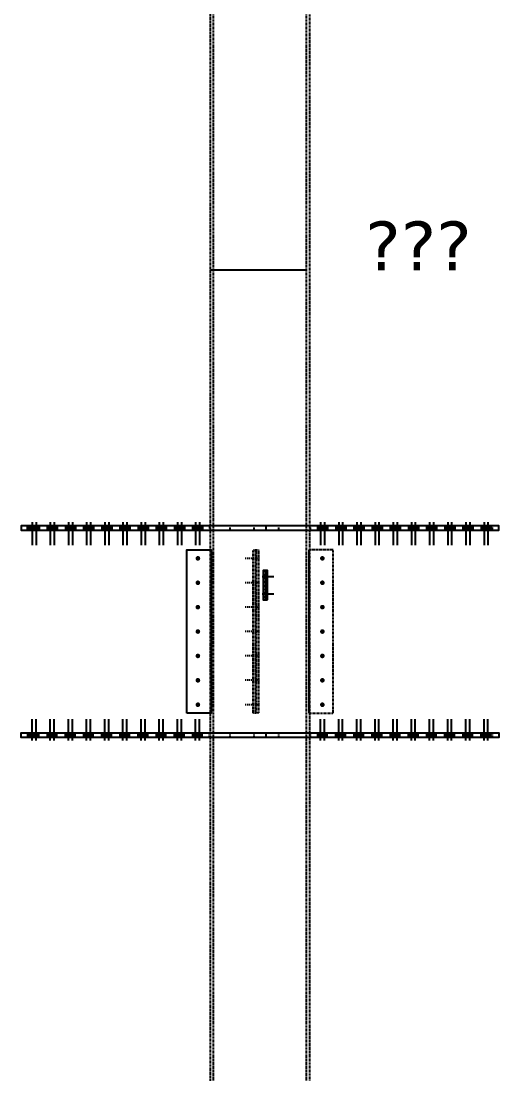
# Model space of a CAD drawing. Header units: millimetres. Extents: x 15962 to 71432, y 9666 to 72266.
# Drawn here: x 24575 to 26536, y 37613 to 41929 of the extents above; entities that cross this region are included whole.
import ezdxf

# ---------------------------------------------------------------- set-up
doc = ezdxf.new("R2010")
doc.units = ezdxf.units.MM
doc.header["$LTSCALE"] = 2
doc.linetypes.add('DXK_LINE_DOT1', pattern=[1.8814, 0.9407, -0.9407])
doc.linetypes.add('DXK_LINE_DOT2', pattern=[3.9198, 1.9599, -1.9599])
doc.styles.add('Arial Narrow', font='verdana.ttf', dxfattribs={"height": 0.2})

msp = doc.modelspace()

# ---------------------------------------------------------------- hatches: boundary and pattern name
at = {"linetype": 'Continuous'}
for points in [[(24632.2894, 39860.288), (24607.2894, 39860.288), (24607.2894, 39841.288), (24632.2894, 39841.288)], [(24648.5144, 39860.288), (24623.5144, 39860.288), (24623.5144, 39841.288), (24648.5144, 39841.288)], [(24706.8494, 39860.288), (24681.8494, 39860.288), (24681.8494, 39841.288), (24706.8494, 39841.288)], [(24723.0743, 39860.288), (24698.0743, 39860.288), (24698.0743, 39841.288), (24723.0743, 39841.288)], [(24781.4093, 39860.288), (24756.4093, 39860.288), (24756.4093, 39841.288), (24781.4093, 39841.288)], [(24797.6343, 39860.288), (24772.6343, 39860.288), (24772.6343, 39841.288), (24797.6343, 39841.288)], [(24855.9693, 39860.288), (24830.9693, 39860.288), (24830.9693, 39841.288), (24855.9693, 39841.288)], [(24872.1943, 39860.288), (24847.1943, 39860.288), (24847.1943, 39841.288), (24872.1943, 39841.288)], [(24930.5292, 39860.288), (24905.5292, 39860.288), (24905.5292, 39841.288), (24930.5292, 39841.288)], [(24946.7542, 39860.288), (24921.7542, 39860.288), (24921.7542, 39841.288), (24946.7542, 39841.288)], [(25005.0892, 39860.288), (24980.0892, 39860.288), (24980.0892, 39841.288), (25005.0892, 39841.288)], [(25021.3142, 39860.288), (24996.3142, 39860.288), (24996.3142, 39841.288), (25021.3142, 39841.288)], [(25079.6492, 39860.288), (25054.6492, 39860.288), (25054.6492, 39841.288), (25079.6492, 39841.288)], [(25095.8741, 39860.288), (25070.8741, 39860.288), (25070.8741, 39841.288), (25095.8741, 39841.288)], [(25154.2091, 39860.288), (25129.2091, 39860.288), (25129.2091, 39841.288), (25154.2091, 39841.288)], [(25170.4341, 39860.288), (25145.4341, 39860.288), (25145.4341, 39841.288), (25170.4341, 39841.288)], [(25228.7691, 39860.288), (25203.7691, 39860.288), (25203.7691, 39841.288), (25228.7691, 39841.288)], [(25244.9941, 39860.288), (25219.9941, 39860.288), (25219.9941, 39841.288), (25244.9941, 39841.288)], [(25303.329, 39860.288), (25278.329, 39860.288), (25278.329, 39841.288), (25303.329, 39841.288)], [(25319.554, 39860.288), (25294.554, 39860.288), (25294.554, 39841.288), (25319.554, 39841.288)], [(25791.3808, 39841.288), (25816.3808, 39841.288), (25816.3808, 39860.288), (25791.3808, 39860.288)], [(25807.3911, 39841.288), (25832.3911, 39841.288), (25832.3911, 39860.288), (25807.3911, 39860.288)], [(25865.9524, 39841.288), (25890.9524, 39841.288), (25890.9524, 39860.288), (25865.9524, 39860.288)], [(25881.9627, 39841.288), (25906.9627, 39841.288), (25906.9627, 39860.288), (25881.9627, 39860.288)], [(25940.524, 39841.288), (25965.524, 39841.288), (25965.524, 39860.288), (25940.524, 39860.288)], [(25956.5343, 39841.288), (25981.5343, 39841.288), (25981.5343, 39860.288), (25956.5343, 39860.288)], [(26015.0955, 39841.288), (26040.0955, 39841.288), (26040.0955, 39860.288), (26015.0955, 39860.288)], [(26031.1058, 39841.288), (26056.1058, 39841.288), (26056.1058, 39860.288), (26031.1058, 39860.288)], [(26089.6671, 39841.288), (26114.6671, 39841.288), (26114.6671, 39860.288), (26089.6671, 39860.288)], [(26105.6774, 39841.288), (26130.6774, 39841.288), (26130.6774, 39860.288), (26105.6774, 39860.288)], [(26164.2387, 39841.288), (26189.2387, 39841.288), (26189.2387, 39860.288), (26164.2387, 39860.288)], [(26180.2489, 39841.288), (26205.2489, 39841.288), (26205.2489, 39860.288), (26180.2489, 39860.288)], [(26238.8102, 39841.288), (26263.8102, 39841.288), (26263.8102, 39860.288), (26238.8102, 39860.288)], [(26254.8205, 39841.288), (26279.8205, 39841.288), (26279.8205, 39860.288), (26254.8205, 39860.288)], [(26313.3818, 39841.288), (26338.3818, 39841.288), (26338.3818, 39860.288), (26313.3818, 39860.288)], [(26329.3921, 39841.288), (26354.3921, 39841.288), (26354.3921, 39860.288), (26329.3921, 39860.288)], [(26387.9533, 39841.288), (26412.9533, 39841.288), (26412.9533, 39860.288), (26387.9533, 39860.288)], [(26403.9636, 39841.288), (26428.9636, 39841.288), (26428.9636, 39860.288), (26403.9636, 39860.288)], [(26462.5249, 39841.288), (26487.5249, 39841.288), (26487.5249, 39860.288), (26462.5249, 39860.288)], [(26478.5352, 39841.288), (26503.5352, 39841.288), (26503.5352, 39860.288), (26478.5352, 39860.288)], [(25290.9901, 39726.288), (25291.1965, 39728.2632), (25291.8067, 39730.152), (25292.7941, 39731.872), (25294.1154, 39733.3479), (25295.713, 39734.5153), (25297.517, 39735.323), (25299.4485, 39735.736), (25301.4232, 39735.736), (25303.3547, 39735.323), (25305.1587, 39734.5153), (25306.7563, 39733.3479), (25308.0776, 39731.872), (25309.065, 39730.152), (25309.6752, 39728.2632), (25309.8816, 39726.288), (25309.6752, 39724.3129), (25309.065, 39722.424), (25308.0776, 39720.7041), (25306.7563, 39719.2281), (25305.1587, 39718.0608), (25303.3547, 39717.253), (25301.4232, 39716.8401), (25299.4485, 39716.8401), (25297.517, 39717.253), (25295.713, 39718.0608), (25294.1154, 39719.2281), (25292.7941, 39720.7041), (25291.8067, 39722.424), (25291.1965, 39724.3129)], [(25801.9066, 39726.288), (25802.113, 39728.2632), (25802.7232, 39730.152), (25803.7106, 39731.872), (25805.0319, 39733.3479), (25806.6295, 39734.5153), (25808.4334, 39735.323), (25810.365, 39735.736), (25812.3397, 39735.736), (25814.2712, 39735.323), (25816.0752, 39734.5153), (25817.6727, 39733.3479), (25818.9941, 39731.872), (25819.9814, 39730.152), (25820.5916, 39728.2632), (25820.798, 39726.288), (25820.5916, 39724.3129), (25819.9814, 39722.424), (25818.9941, 39720.7041), (25817.6727, 39719.2281), (25816.0752, 39718.0608), (25814.2712, 39717.253), (25812.3397, 39716.8401), (25810.365, 39716.8401), (25808.4334, 39717.253), (25806.6295, 39718.0608), (25805.0319, 39719.2281), (25803.7106, 39720.7041), (25802.7232, 39722.424), (25802.113, 39724.3129)], [(25290.9901, 39626.288), (25291.1965, 39628.2632), (25291.8067, 39630.152), (25292.7941, 39631.872), (25294.1154, 39633.3479), (25295.713, 39634.5153), (25297.517, 39635.323), (25299.4485, 39635.736), (25301.4232, 39635.736), (25303.3547, 39635.323), (25305.1587, 39634.5153), (25306.7563, 39633.3479), (25308.0776, 39631.872), (25309.065, 39630.152), (25309.6752, 39628.2632), (25309.8816, 39626.288), (25309.6752, 39624.3129), (25309.065, 39622.424), (25308.0776, 39620.7041), (25306.7563, 39619.2281), (25305.1587, 39618.0608), (25303.3547, 39617.253), (25301.4232, 39616.8401), (25299.4485, 39616.8401), (25297.517, 39617.253), (25295.713, 39618.0608), (25294.1154, 39619.2281), (25292.7941, 39620.7041), (25291.8067, 39622.424), (25291.1965, 39624.3129)], [(25573.2858, 39651.288), (25573.2695, 39649.8326), (25573.2213, 39648.4409), (25573.1432, 39647.1735), (25573.0386, 39646.086), (25572.9123, 39645.2258), (25572.7696, 39644.6306), (25572.6168, 39644.3264), (25572.4606, 39644.3264), (25572.3078, 39644.6306), (25572.1651, 39645.2258), (25572.0388, 39646.086), (25571.9342, 39647.1735), (25571.8561, 39648.4409), (25571.8079, 39649.8326), (25571.7916, 39651.288), (25571.8079, 39652.7434), (25571.8561, 39654.1352), (25571.9342, 39655.4025), (25572.0388, 39656.49), (25572.1651, 39657.3502), (25572.3078, 39657.9454), (25572.4606, 39658.2497), (25572.6168, 39658.2497), (25572.7696, 39657.9454), (25572.9123, 39657.3502), (25573.0386, 39656.49), (25573.1432, 39655.4025), (25573.2213, 39654.1352), (25573.2695, 39652.7434)], [(25578.0889, 39651.288), (25578.0726, 39649.8326), (25578.0243, 39648.4409), (25577.9462, 39647.1735), (25577.8417, 39646.086), (25577.7154, 39645.2258), (25577.5727, 39644.6306), (25577.4199, 39644.3264), (25577.2637, 39644.3264), (25577.1109, 39644.6306), (25576.9682, 39645.2258), (25576.8418, 39646.086), (25576.7373, 39647.1735), (25576.6592, 39648.4409), (25576.611, 39649.8326), (25576.5946, 39651.288), (25576.611, 39652.7434), (25576.6592, 39654.1352), (25576.7373, 39655.4025), (25576.8418, 39656.49), (25576.9682, 39657.3502), (25577.1109, 39657.9454), (25577.2637, 39658.2497), (25577.4199, 39658.2497), (25577.5727, 39657.9454), (25577.7154, 39657.3502), (25577.8417, 39656.49), (25577.9462, 39655.4025), (25578.0243, 39654.1352), (25578.0726, 39652.7434)], [(25801.9066, 39626.288), (25802.113, 39628.2632), (25802.7232, 39630.152), (25803.7106, 39631.872), (25805.0319, 39633.3479), (25806.6295, 39634.5153), (25808.4334, 39635.323), (25810.365, 39635.736), (25812.3397, 39635.736), (25814.2712, 39635.323), (25816.0752, 39634.5153), (25817.6727, 39633.3479), (25818.9941, 39631.872), (25819.9814, 39630.152), (25820.5916, 39628.2632), (25820.798, 39626.288), (25820.5916, 39624.3129), (25819.9814, 39622.424), (25818.9941, 39620.7041), (25817.6727, 39619.2281), (25816.0752, 39618.0608), (25814.2712, 39617.253), (25812.3397, 39616.8401), (25810.365, 39616.8401), (25808.4334, 39617.253), (25806.6295, 39618.0608), (25805.0319, 39619.2281), (25803.7106, 39620.7041), (25802.7232, 39622.424), (25802.113, 39624.3129)], [(25573.2858, 39581.288), (25573.2695, 39579.8326), (25573.2213, 39578.4409), (25573.1432, 39577.1735), (25573.0386, 39576.086), (25572.9123, 39575.2258), (25572.7696, 39574.6306), (25572.6168, 39574.3264), (25572.4606, 39574.3264), (25572.3078, 39574.6306), (25572.1651, 39575.2258), (25572.0388, 39576.086), (25571.9342, 39577.1735), (25571.8561, 39578.4409), (25571.8079, 39579.8326), (25571.7916, 39581.288), (25571.8079, 39582.7434), (25571.8561, 39584.1352), (25571.9342, 39585.4025), (25572.0388, 39586.49), (25572.1651, 39587.3502), (25572.3078, 39587.9454), (25572.4606, 39588.2497), (25572.6168, 39588.2497), (25572.7696, 39587.9454), (25572.9123, 39587.3502), (25573.0386, 39586.49), (25573.1432, 39585.4025), (25573.2213, 39584.1352), (25573.2695, 39582.7434)], [(25578.0889, 39581.288), (25578.0726, 39579.8326), (25578.0243, 39578.4409), (25577.9462, 39577.1735), (25577.8417, 39576.086), (25577.7154, 39575.2258), (25577.5727, 39574.6306), (25577.4199, 39574.3264), (25577.2637, 39574.3264), (25577.1109, 39574.6306), (25576.9682, 39575.2258), (25576.8418, 39576.086), (25576.7373, 39577.1735), (25576.6592, 39578.4409), (25576.611, 39579.8326), (25576.5946, 39581.288), (25576.611, 39582.7434), (25576.6592, 39584.1352), (25576.7373, 39585.4025), (25576.8418, 39586.49), (25576.9682, 39587.3502), (25577.1109, 39587.9454), (25577.2637, 39588.2497), (25577.4199, 39588.2497), (25577.5727, 39587.9454), (25577.7154, 39587.3502), (25577.8417, 39586.49), (25577.9462, 39585.4025), (25578.0243, 39584.1352), (25578.0726, 39582.7434)], [(25290.9901, 39526.288), (25291.1965, 39528.2632), (25291.8067, 39530.152), (25292.7941, 39531.872), (25294.1154, 39533.3479), (25295.713, 39534.5153), (25297.517, 39535.323), (25299.4485, 39535.736), (25301.4232, 39535.736), (25303.3547, 39535.323), (25305.1587, 39534.5153), (25306.7563, 39533.3479), (25308.0776, 39531.872), (25309.065, 39530.152), (25309.6752, 39528.2632), (25309.8816, 39526.288), (25309.6752, 39524.3129), (25309.065, 39522.424), (25308.0776, 39520.7041), (25306.7563, 39519.2281), (25305.1587, 39518.0608), (25303.3547, 39517.253), (25301.4232, 39516.8401), (25299.4485, 39516.8401), (25297.517, 39517.253), (25295.713, 39518.0608), (25294.1154, 39519.2281), (25292.7941, 39520.7041), (25291.8067, 39522.424), (25291.1965, 39524.3129)], [(25801.9066, 39526.288), (25802.113, 39528.2632), (25802.7232, 39530.152), (25803.7106, 39531.872), (25805.0319, 39533.3479), (25806.6295, 39534.5153), (25808.4334, 39535.323), (25810.365, 39535.736), (25812.3397, 39535.736), (25814.2712, 39535.323), (25816.0752, 39534.5153), (25817.6727, 39533.3479), (25818.9941, 39531.872), (25819.9814, 39530.152), (25820.5916, 39528.2632), (25820.798, 39526.288), (25820.5916, 39524.3129), (25819.9814, 39522.424), (25818.9941, 39520.7041), (25817.6727, 39519.2281), (25816.0752, 39518.0608), (25814.2712, 39517.253), (25812.3397, 39516.8401), (25810.365, 39516.8401), (25808.4334, 39517.253), (25806.6295, 39518.0608), (25805.0319, 39519.2281), (25803.7106, 39520.7041), (25802.7232, 39522.424), (25802.113, 39524.3129)], [(25290.9901, 39426.288), (25291.1965, 39428.2632), (25291.8067, 39430.152), (25292.7941, 39431.872), (25294.1154, 39433.3479), (25295.713, 39434.5153), (25297.517, 39435.323), (25299.4485, 39435.736), (25301.4232, 39435.736), (25303.3547, 39435.323), (25305.1587, 39434.5153), (25306.7563, 39433.3479), (25308.0776, 39431.872), (25309.065, 39430.152), (25309.6752, 39428.2632), (25309.8816, 39426.288), (25309.6752, 39424.3129), (25309.065, 39422.424), (25308.0776, 39420.7041), (25306.7563, 39419.2281), (25305.1587, 39418.0608), (25303.3547, 39417.253), (25301.4232, 39416.8401), (25299.4485, 39416.8401), (25297.517, 39417.253), (25295.713, 39418.0608), (25294.1154, 39419.2281), (25292.7941, 39420.7041), (25291.8067, 39422.424), (25291.1965, 39424.3129)], [(25801.9066, 39426.288), (25802.113, 39428.2632), (25802.7232, 39430.152), (25803.7106, 39431.872), (25805.0319, 39433.3479), (25806.6295, 39434.5153), (25808.4334, 39435.323), (25810.365, 39435.736), (25812.3397, 39435.736), (25814.2712, 39435.323), (25816.0752, 39434.5153), (25817.6727, 39433.3479), (25818.9941, 39431.872), (25819.9814, 39430.152), (25820.5916, 39428.2632), (25820.798, 39426.288), (25820.5916, 39424.3129), (25819.9814, 39422.424), (25818.9941, 39420.7041), (25817.6727, 39419.2281), (25816.0752, 39418.0608), (25814.2712, 39417.253), (25812.3397, 39416.8401), (25810.365, 39416.8401), (25808.4334, 39417.253), (25806.6295, 39418.0608), (25805.0319, 39419.2281), (25803.7106, 39420.7041), (25802.7232, 39422.424), (25802.113, 39424.3129)], [(25290.9901, 39326.288), (25291.1965, 39328.2632), (25291.8067, 39330.152), (25292.7941, 39331.872), (25294.1154, 39333.3479), (25295.713, 39334.5153), (25297.517, 39335.323), (25299.4485, 39335.736), (25301.4232, 39335.736), (25303.3547, 39335.323), (25305.1587, 39334.5153), (25306.7563, 39333.3479), (25308.0776, 39331.872), (25309.065, 39330.152), (25309.6752, 39328.2632), (25309.8816, 39326.288), (25309.6752, 39324.3129), (25309.065, 39322.424), (25308.0776, 39320.7041), (25306.7563, 39319.2281), (25305.1587, 39318.0608), (25303.3547, 39317.253), (25301.4232, 39316.8401), (25299.4485, 39316.8401), (25297.517, 39317.253), (25295.713, 39318.0608), (25294.1154, 39319.2281), (25292.7941, 39320.7041), (25291.8067, 39322.424), (25291.1965, 39324.3129)], [(25801.9066, 39326.288), (25802.113, 39328.2632), (25802.7232, 39330.152), (25803.7106, 39331.872), (25805.0319, 39333.3479), (25806.6295, 39334.5153), (25808.4334, 39335.323), (25810.365, 39335.736), (25812.3397, 39335.736), (25814.2712, 39335.323), (25816.0752, 39334.5153), (25817.6727, 39333.3479), (25818.9941, 39331.872), (25819.9814, 39330.152), (25820.5916, 39328.2632), (25820.798, 39326.288), (25820.5916, 39324.3129), (25819.9814, 39322.424), (25818.9941, 39320.7041), (25817.6727, 39319.2281), (25816.0752, 39318.0608), (25814.2712, 39317.253), (25812.3397, 39316.8401), (25810.365, 39316.8401), (25808.4334, 39317.253), (25806.6295, 39318.0608), (25805.0319, 39319.2281), (25803.7106, 39320.7041), (25802.7232, 39322.424), (25802.113, 39324.3129)], [(25290.9901, 39226.288), (25291.1965, 39228.2632), (25291.8067, 39230.152), (25292.7941, 39231.872), (25294.1154, 39233.3479), (25295.713, 39234.5153), (25297.517, 39235.323), (25299.4485, 39235.736), (25301.4232, 39235.736), (25303.3547, 39235.323), (25305.1587, 39234.5153), (25306.7563, 39233.3479), (25308.0776, 39231.872), (25309.065, 39230.152), (25309.6752, 39228.2632), (25309.8816, 39226.288), (25309.6752, 39224.3129), (25309.065, 39222.424), (25308.0776, 39220.7041), (25306.7563, 39219.2281), (25305.1587, 39218.0608), (25303.3547, 39217.253), (25301.4232, 39216.8401), (25299.4485, 39216.8401), (25297.517, 39217.253), (25295.713, 39218.0608), (25294.1154, 39219.2281), (25292.7941, 39220.7041), (25291.8067, 39222.424), (25291.1965, 39224.3129)], [(25801.9066, 39226.288), (25802.113, 39228.2632), (25802.7232, 39230.152), (25803.7106, 39231.872), (25805.0319, 39233.3479), (25806.6295, 39234.5153), (25808.4334, 39235.323), (25810.365, 39235.736), (25812.3397, 39235.736), (25814.2712, 39235.323), (25816.0752, 39234.5153), (25817.6727, 39233.3479), (25818.9941, 39231.872), (25819.9814, 39230.152), (25820.5916, 39228.2632), (25820.798, 39226.288), (25820.5916, 39224.3129), (25819.9814, 39222.424), (25818.9941, 39220.7041), (25817.6727, 39219.2281), (25816.0752, 39218.0608), (25814.2712, 39217.253), (25812.3397, 39216.8401), (25810.365, 39216.8401), (25808.4334, 39217.253), (25806.6295, 39218.0608), (25805.0319, 39219.2281), (25803.7106, 39220.7041), (25802.7232, 39222.424), (25802.113, 39224.3129)], [(25290.9901, 39126.288), (25291.1965, 39128.2632), (25291.8067, 39130.152), (25292.7941, 39131.872), (25294.1154, 39133.3479), (25295.713, 39134.5153), (25297.517, 39135.323), (25299.4485, 39135.736), (25301.4232, 39135.736), (25303.3547, 39135.323), (25305.1587, 39134.5153), (25306.7563, 39133.3479), (25308.0776, 39131.872), (25309.065, 39130.152), (25309.6752, 39128.2632), (25309.8816, 39126.288), (25309.6752, 39124.3129), (25309.065, 39122.424), (25308.0776, 39120.7041), (25306.7563, 39119.2281), (25305.1587, 39118.0608), (25303.3547, 39117.253), (25301.4232, 39116.8401), (25299.4485, 39116.8401), (25297.517, 39117.253), (25295.713, 39118.0608), (25294.1154, 39119.2281), (25292.7941, 39120.7041), (25291.8067, 39122.424), (25291.1965, 39124.3129)], [(25801.9066, 39126.288), (25802.113, 39128.2632), (25802.7232, 39130.152), (25803.7106, 39131.872), (25805.0319, 39133.3479), (25806.6295, 39134.5153), (25808.4334, 39135.323), (25810.365, 39135.736), (25812.3397, 39135.736), (25814.2712, 39135.323), (25816.0752, 39134.5153), (25817.6727, 39133.3479), (25818.9941, 39131.872), (25819.9814, 39130.152), (25820.5916, 39128.2632), (25820.798, 39126.288), (25820.5916, 39124.3129), (25819.9814, 39122.424), (25818.9941, 39120.7041), (25817.6727, 39119.2281), (25816.0752, 39118.0608), (25814.2712, 39117.253), (25812.3397, 39116.8401), (25810.365, 39116.8401), (25808.4334, 39117.253), (25806.6295, 39118.0608), (25805.0319, 39119.2281), (25803.7106, 39120.7041), (25802.7232, 39122.424), (25802.113, 39124.3129)], [(24631.2894, 39011.288), (24608.2894, 39011.288), (24608.2894, 38992.288), (24631.2894, 38992.288)], [(24647.5144, 39011.288), (24624.5144, 39011.288), (24624.5144, 38992.288), (24647.5144, 38992.288)], [(24705.8494, 39011.288), (24682.8494, 39011.288), (24682.8494, 38992.288), (24705.8494, 38992.288)], [(24722.0743, 39011.288), (24699.0743, 39011.288), (24699.0743, 38992.288), (24722.0743, 38992.288)], [(24780.4093, 39011.288), (24757.4093, 39011.288), (24757.4093, 38992.288), (24780.4093, 38992.288)], [(24796.6343, 39011.288), (24773.6343, 39011.288), (24773.6343, 38992.288), (24796.6343, 38992.288)], [(24854.9693, 39011.288), (24831.9693, 39011.288), (24831.9693, 38992.288), (24854.9693, 38992.288)], [(24871.1943, 39011.288), (24848.1943, 39011.288), (24848.1943, 38992.288), (24871.1943, 38992.288)], [(24929.5292, 39011.288), (24906.5292, 39011.288), (24906.5292, 38992.288), (24929.5292, 38992.288)], [(24945.7542, 39011.288), (24922.7542, 39011.288), (24922.7542, 38992.288), (24945.7542, 38992.288)], [(25004.0892, 39011.288), (24981.0892, 39011.288), (24981.0892, 38992.288), (25004.0892, 38992.288)], [(25020.3142, 39011.288), (24997.3142, 39011.288), (24997.3142, 38992.288), (25020.3142, 38992.288)], [(25078.6492, 39011.288), (25055.6492, 39011.288), (25055.6492, 38992.288), (25078.6492, 38992.288)], [(25094.8741, 39011.288), (25071.8741, 39011.288), (25071.8741, 38992.288), (25094.8741, 38992.288)], [(25153.2091, 39011.288), (25130.2091, 39011.288), (25130.2091, 38992.288), (25153.2091, 38992.288)], [(25169.4341, 39011.288), (25146.4341, 39011.288), (25146.4341, 38992.288), (25169.4341, 38992.288)], [(25227.7691, 39011.288), (25204.7691, 39011.288), (25204.7691, 38992.288), (25227.7691, 38992.288)], [(25243.9941, 39011.288), (25220.9941, 39011.288), (25220.9941, 38992.288), (25243.9941, 38992.288)], [(25302.329, 39011.288), (25279.329, 39011.288), (25279.329, 38992.288), (25302.329, 38992.288)], [(25318.554, 39011.288), (25295.554, 39011.288), (25295.554, 38992.288), (25318.554, 38992.288)], [(25792.3808, 38992.288), (25815.3808, 38992.288), (25815.3808, 39011.288), (25792.3808, 39011.288)], [(25808.3911, 38992.288), (25831.3911, 38992.288), (25831.3911, 39011.288), (25808.3911, 39011.288)], [(25866.9524, 38992.288), (25889.9524, 38992.288), (25889.9524, 39011.288), (25866.9524, 39011.288)], [(25882.9627, 38992.288), (25905.9627, 38992.288), (25905.9627, 39011.288), (25882.9627, 39011.288)], [(25941.524, 38992.288), (25964.524, 38992.288), (25964.524, 39011.288), (25941.524, 39011.288)], [(25957.5343, 38992.288), (25980.5343, 38992.288), (25980.5343, 39011.288), (25957.5343, 39011.288)], [(26016.0955, 38992.288), (26039.0955, 38992.288), (26039.0955, 39011.288), (26016.0955, 39011.288)], [(26032.1058, 38992.288), (26055.1058, 38992.288), (26055.1058, 39011.288), (26032.1058, 39011.288)], [(26090.6671, 38992.288), (26113.6671, 38992.288), (26113.6671, 39011.288), (26090.6671, 39011.288)], [(26106.6774, 38992.288), (26129.6774, 38992.288), (26129.6774, 39011.288), (26106.6774, 39011.288)], [(26165.2387, 38992.288), (26188.2387, 38992.288), (26188.2387, 39011.288), (26165.2387, 39011.288)], [(26181.2489, 38992.288), (26204.2489, 38992.288), (26204.2489, 39011.288), (26181.2489, 39011.288)], [(26239.8102, 38992.288), (26262.8102, 38992.288), (26262.8102, 39011.288), (26239.8102, 39011.288)], [(26255.8205, 38992.288), (26278.8205, 38992.288), (26278.8205, 39011.288), (26255.8205, 39011.288)], [(26314.3818, 38992.288), (26337.3818, 38992.288), (26337.3818, 39011.288), (26314.3818, 39011.288)], [(26330.3921, 38992.288), (26353.3921, 38992.288), (26353.3921, 39011.288), (26330.3921, 39011.288)], [(26388.9533, 38992.288), (26411.9533, 38992.288), (26411.9533, 39011.288), (26388.9533, 39011.288)], [(26404.9636, 38992.288), (26427.9636, 38992.288), (26427.9636, 39011.288), (26404.9636, 39011.288)], [(26463.5249, 38992.288), (26486.5249, 38992.288), (26486.5249, 39011.288), (26463.5249, 39011.288)], [(26479.5352, 38992.288), (26502.5352, 38992.288), (26502.5352, 39011.288), (26479.5352, 39011.288)]]:
    msp.add_hatch(color=3, dxfattribs=at).paths.add_polyline_path(points)

# ---------------------------------------------------------------- linework, layer by layer
at = {"color": 7, "linetype": 'DXK_LINE_DOT1'}
for p, q in [((25364.7972, 28907.288), (25364.7972, 44141.288)), ((25745.9248, 28907.288), (25745.9248, 44141.288)), ((25347.8563, 39860.288), (25347.8563, 39841.288)), ((25433.2435, 39841.288), (25433.2435, 39860.288)), ((25531.2375, 39841.288), (25531.2375, 39860.288)), ((25632.1138, 39841.288), (25632.1138, 39860.288)), ((25762.9064, 39841.288), (25762.9064, 39860.288)), ((26509.4597, 39841.288), (26509.4597, 39860.288)), ((25354.0543, 39091.288), (25354.0543, 39761.288)), ((25537.365, 39091.288), (25537.365, 39761.288)), ((25539.163, 39761.288), (25539.163, 39091.288)), ((25756.6665, 39091.288), (25756.6665, 39761.288)), ((25855.0279, 39091.288), (25855.0279, 39761.288)), ((25574.7687, 39556.288), (25574.7687, 39676.288)), ((25347.8563, 38992.288), (25347.8563, 39011.288)), ((25433.2435, 38992.288), (25433.2435, 39011.288)), ((25531.2375, 38992.288), (25531.2375, 39011.288)), ((25632.1138, 38992.288), (25632.1138, 39011.288)), ((25762.9064, 38992.288), (25762.9064, 39011.288)), ((26509.4597, 38992.288), (26509.4597, 39011.288))]:
    msp.add_line(p, q, dxfattribs=at)
msp.add_line((25745.9248, 40907.288), (25352.8246, 40907.288))
at = {"color": 3, "linetype": 'Continuous'}
for p, q in [((24607.2894, 39860.288), (24607.2894, 39841.288)), ((24619.7894, 39874.808), (24619.7894, 39780.288)), ((24623.5144, 39860.288), (24623.5144, 39841.288)), ((24632.2894, 39860.288), (24632.2894, 39841.288)), ((24636.0144, 39874.808), (24636.0144, 39780.288)), ((24648.5144, 39860.288), (24648.5144, 39841.288)), ((24681.8494, 39860.288), (24681.8494, 39841.288)), ((24694.3494, 39874.808), (24694.3494, 39780.288)), ((24698.0743, 39860.288), (24698.0743, 39841.288)), ((24706.8494, 39860.288), (24706.8494, 39841.288)), ((24710.5743, 39874.808), (24710.5743, 39780.288)), ((24723.0743, 39860.288), (24723.0743, 39841.288)), ((24756.4093, 39860.288), (24756.4093, 39841.288)), ((24768.9093, 39874.808), (24768.9093, 39780.288)), ((24772.6343, 39860.288), (24772.6343, 39841.288)), ((24781.4093, 39860.288), (24781.4093, 39841.288)), ((24785.1343, 39874.808), (24785.1343, 39780.288)), ((24797.6343, 39860.288), (24797.6343, 39841.288)), ((24830.9693, 39860.288), (24830.9693, 39841.288)), ((24843.4693, 39874.808), (24843.4693, 39780.288)), ((24847.1943, 39860.288), (24847.1943, 39841.288)), ((24855.9693, 39860.288), (24855.9693, 39841.288)), ((24859.6943, 39874.808), (24859.6943, 39780.288)), ((24872.1943, 39860.288), (24872.1943, 39841.288)), ((24905.5292, 39860.288), (24905.5292, 39841.288)), ((24918.0292, 39874.808), (24918.0292, 39780.288)), ((24921.7542, 39860.288), (24921.7542, 39841.288)), ((24930.5292, 39860.288), (24930.5292, 39841.288)), ((24934.2542, 39874.808), (24934.2542, 39780.288)), ((24946.7542, 39860.288), (24946.7542, 39841.288)), ((24980.0892, 39860.288), (24980.0892, 39841.288)), ((24992.5892, 39874.808), (24992.5892, 39780.288)), ((24996.3142, 39860.288), (24996.3142, 39841.288)), ((25005.0892, 39860.288), (25005.0892, 39841.288)), ((25008.8142, 39874.808), (25008.8142, 39780.288)), ((25021.3142, 39860.288), (25021.3142, 39841.288)), ((25054.6492, 39860.288), (25054.6492, 39841.288)), ((25067.1492, 39874.808), (25067.1492, 39780.288)), ((25070.8741, 39860.288), (25070.8741, 39841.288)), ((25079.6492, 39860.288), (25079.6492, 39841.288)), ((25083.3741, 39874.808), (25083.3741, 39780.288)), ((25095.8741, 39860.288), (25095.8741, 39841.288)), ((25129.2091, 39860.288), (25129.2091, 39841.288)), ((25141.7091, 39874.808), (25141.7091, 39780.288)), ((25145.4341, 39860.288), (25145.4341, 39841.288)), ((25154.2091, 39860.288), (25154.2091, 39841.288)), ((25157.9341, 39874.808), (25157.9341, 39780.288)), ((25170.4341, 39860.288), (25170.4341, 39841.288)), ((25203.7691, 39860.288), (25203.7691, 39841.288)), ((25216.2691, 39874.808), (25216.2691, 39780.288)), ((25219.9941, 39860.288), (25219.9941, 39841.288)), ((25228.7691, 39860.288), (25228.7691, 39841.288)), ((25232.4941, 39874.808), (25232.4941, 39780.288)), ((25244.9941, 39860.288), (25244.9941, 39841.288)), ((25278.329, 39860.288), (25278.329, 39841.288)), ((25290.829, 39874.808), (25290.829, 39780.288)), ((25294.554, 39860.288), (25294.554, 39841.288)), ((25303.329, 39860.288), (25303.329, 39841.288)), ((25307.054, 39874.808), (25307.054, 39780.288)), ((25319.554, 39860.288), (25319.554, 39841.288)), ((25791.3808, 39860.288), (25791.3808, 39841.288)), ((25803.8808, 39874.808), (25803.8808, 39780.288)), ((25807.3911, 39860.288), (25807.3911, 39841.288)), ((25816.3808, 39860.288), (25816.3808, 39841.288)), ((25819.8911, 39874.808), (25819.8911, 39780.288)), ((25832.3911, 39860.288), (25832.3911, 39841.288)), ((25865.9524, 39860.288), (25865.9524, 39841.288)), ((25878.4524, 39874.808), (25878.4524, 39780.288)), ((25881.9627, 39860.288), (25881.9627, 39841.288)), ((25890.9524, 39860.288), (25890.9524, 39841.288)), ((25894.4627, 39874.808), (25894.4627, 39780.288)), ((25906.9627, 39860.288), (25906.9627, 39841.288)), ((25940.524, 39860.288), (25940.524, 39841.288)), ((25953.024, 39874.808), (25953.024, 39780.288)), ((25956.5343, 39860.288), (25956.5343, 39841.288)), ((25965.524, 39860.288), (25965.524, 39841.288)), ((25969.0343, 39874.808), (25969.0343, 39780.288)), ((25981.5343, 39860.288), (25981.5343, 39841.288)), ((26015.0955, 39860.288), (26015.0955, 39841.288)), ((26027.5955, 39874.808), (26027.5955, 39780.288)), ((26031.1058, 39860.288), (26031.1058, 39841.288)), ((26040.0955, 39860.288), (26040.0955, 39841.288)), ((26043.6058, 39874.808), (26043.6058, 39780.288)), ((26056.1058, 39860.288), (26056.1058, 39841.288)), ((26089.6671, 39860.288), (26089.6671, 39841.288)), ((26102.1671, 39874.808), (26102.1671, 39780.288)), ((26105.6774, 39860.288), (26105.6774, 39841.288)), ((26114.6671, 39860.288), (26114.6671, 39841.288)), ((26118.1774, 39874.808), (26118.1774, 39780.288)), ((26130.6774, 39860.288), (26130.6774, 39841.288)), ((26164.2387, 39860.288), (26164.2387, 39841.288)), ((26176.7387, 39874.808), (26176.7387, 39780.288)), ((26180.2489, 39860.288), (26180.2489, 39841.288)), ((26189.2387, 39860.288), (26189.2387, 39841.288)), ((26192.7489, 39874.808), (26192.7489, 39780.288)), ((26205.2489, 39860.288), (26205.2489, 39841.288)), ((26238.8102, 39860.288), (26238.8102, 39841.288)), ((26251.3102, 39874.808), (26251.3102, 39780.288)), ((26254.8205, 39860.288), (26254.8205, 39841.288)), ((26263.8102, 39860.288), (26263.8102, 39841.288)), ((26267.3205, 39874.808), (26267.3205, 39780.288)), ((26279.8205, 39860.288), (26279.8205, 39841.288)), ((26313.3818, 39860.288), (26313.3818, 39841.288)), ((26325.8818, 39874.808), (26325.8818, 39780.288)), ((26329.3921, 39860.288), (26329.3921, 39841.288)), ((26338.3818, 39860.288), (26338.3818, 39841.288)), ((26341.8921, 39874.808), (26341.8921, 39780.288)), ((26354.3921, 39860.288), (26354.3921, 39841.288)), ((26387.9533, 39860.288), (26387.9533, 39841.288)), ((26400.4533, 39874.808), (26400.4533, 39780.288)), ((26403.9636, 39860.288), (26403.9636, 39841.288)), ((26412.9533, 39860.288), (26412.9533, 39841.288)), ((26416.4636, 39874.808), (26416.4636, 39780.288)), ((26428.9636, 39860.288), (26428.9636, 39841.288)), ((26462.5249, 39860.288), (26462.5249, 39841.288)), ((26475.0249, 39874.808), (26475.0249, 39780.288)), ((26478.5352, 39860.288), (26478.5352, 39841.288)), ((26487.5249, 39860.288), (26487.5249, 39841.288)), ((26491.0352, 39874.808), (26491.0352, 39780.288)), ((26503.5352, 39860.288), (26503.5352, 39841.288)), ((25297.174, 39726.288), (25303.6379, 39726.288)), ((25813.5468, 39726.288), (25807.0829, 39726.288)), ((25297.174, 39626.288), (25303.6379, 39626.288)), ((25564.6639, 39651.288), (25607.3388, 39651.288)), ((25569.467, 39651.288), (25612.1418, 39651.288)), ((25813.5468, 39626.288), (25807.0829, 39626.288)), ((25564.6639, 39581.288), (25607.3388, 39581.288)), ((25569.467, 39581.288), (25612.1418, 39581.288)), ((25297.174, 39526.288), (25303.6379, 39526.288)), ((25813.5468, 39526.288), (25807.0829, 39526.288)), ((25297.174, 39426.288), (25303.6379, 39426.288)), ((25813.5468, 39426.288), (25807.0829, 39426.288)), ((25297.174, 39326.288), (25303.6379, 39326.288)), ((25813.5468, 39326.288), (25807.0829, 39326.288)), ((25297.174, 39226.288), (25303.6379, 39226.288)), ((25813.5468, 39226.288), (25807.0829, 39226.288)), ((25297.174, 39126.288), (25303.6379, 39126.288)), ((25813.5468, 39126.288), (25807.0829, 39126.288)), ((24619.7894, 38979.088), (24619.7894, 39067.288)), ((24636.0144, 38979.088), (24636.0144, 39067.288)), ((24694.3494, 38979.088), (24694.3494, 39067.288)), ((24710.5743, 38979.088), (24710.5743, 39067.288)), ((24768.9093, 38979.088), (24768.9093, 39067.288)), ((24785.1343, 38979.088), (24785.1343, 39067.288)), ((24843.4693, 38979.088), (24843.4693, 39067.288)), ((24859.6943, 38979.088), (24859.6943, 39067.288)), ((24918.0292, 38979.088), (24918.0292, 39067.288)), ((24934.2542, 38979.088), (24934.2542, 39067.288)), ((24992.5892, 38979.088), (24992.5892, 39067.288)), ((25008.8142, 38979.088), (25008.8142, 39067.288)), ((25067.1492, 38979.088), (25067.1492, 39067.288)), ((25083.3741, 38979.088), (25083.3741, 39067.288)), ((25141.7091, 38979.088), (25141.7091, 39067.288)), ((25157.9341, 38979.088), (25157.9341, 39067.288)), ((25216.2691, 38979.088), (25216.2691, 39067.288)), ((25232.4941, 38979.088), (25232.4941, 39067.288)), ((25290.829, 38979.088), (25290.829, 39067.288)), ((25307.054, 38979.088), (25307.054, 39067.288)), ((25803.8808, 38979.088), (25803.8808, 39067.288)), ((25819.8911, 38979.088), (25819.8911, 39067.288)), ((25878.4524, 38979.088), (25878.4524, 39067.288)), ((25894.4627, 38979.088), (25894.4627, 39067.288)), ((25953.024, 38979.088), (25953.024, 39067.288)), ((25969.0343, 38979.088), (25969.0343, 39067.288)), ((26027.5955, 38979.088), (26027.5955, 39067.288)), ((26043.6058, 38979.088), (26043.6058, 39067.288)), ((26102.1671, 38979.088), (26102.1671, 39067.288)), ((26118.1774, 38979.088), (26118.1774, 39067.288)), ((26176.7387, 38979.088), (26176.7387, 39067.288)), ((26192.7489, 38979.088), (26192.7489, 39067.288)), ((26251.3102, 38979.088), (26251.3102, 39067.288)), ((26267.3205, 38979.088), (26267.3205, 39067.288)), ((26325.8818, 38979.088), (26325.8818, 39067.288)), ((26341.8921, 38979.088), (26341.8921, 39067.288)), ((26400.4533, 38979.088), (26400.4533, 39067.288)), ((26416.4636, 38979.088), (26416.4636, 39067.288)), ((26475.0249, 38979.088), (26475.0249, 39067.288)), ((26491.0352, 38979.088), (26491.0352, 39067.288)), ((24608.2894, 38992.288), (24608.2894, 39011.288)), ((24624.5144, 38992.288), (24624.5144, 39011.288)), ((24631.2894, 38992.288), (24631.2894, 39011.288)), ((24647.5144, 38992.288), (24647.5144, 39011.288)), ((24682.8494, 38992.288), (24682.8494, 39011.288)), ((24699.0743, 38992.288), (24699.0743, 39011.288)), ((24705.8494, 38992.288), (24705.8494, 39011.288)), ((24722.0743, 38992.288), (24722.0743, 39011.288)), ((24757.4093, 38992.288), (24757.4093, 39011.288)), ((24773.6343, 38992.288), (24773.6343, 39011.288)), ((24780.4093, 38992.288), (24780.4093, 39011.288)), ((24796.6343, 38992.288), (24796.6343, 39011.288)), ((24831.9693, 38992.288), (24831.9693, 39011.288)), ((24848.1943, 38992.288), (24848.1943, 39011.288)), ((24854.9693, 38992.288), (24854.9693, 39011.288)), ((24871.1943, 38992.288), (24871.1943, 39011.288)), ((24906.5292, 38992.288), (24906.5292, 39011.288)), ((24922.7542, 38992.288), (24922.7542, 39011.288)), ((24929.5292, 38992.288), (24929.5292, 39011.288)), ((24945.7542, 38992.288), (24945.7542, 39011.288)), ((24981.0892, 38992.288), (24981.0892, 39011.288)), ((24997.3142, 38992.288), (24997.3142, 39011.288)), ((25004.0892, 38992.288), (25004.0892, 39011.288)), ((25020.3142, 38992.288), (25020.3142, 39011.288)), ((25055.6492, 38992.288), (25055.6492, 39011.288)), ((25071.8741, 38992.288), (25071.8741, 39011.288)), ((25078.6492, 38992.288), (25078.6492, 39011.288)), ((25094.8741, 38992.288), (25094.8741, 39011.288)), ((25130.2091, 38992.288), (25130.2091, 39011.288)), ((25146.4341, 38992.288), (25146.4341, 39011.288)), ((25153.2091, 38992.288), (25153.2091, 39011.288)), ((25169.4341, 38992.288), (25169.4341, 39011.288)), ((25204.7691, 38992.288), (25204.7691, 39011.288)), ((25220.9941, 38992.288), (25220.9941, 39011.288)), ((25227.7691, 38992.288), (25227.7691, 39011.288)), ((25243.9941, 38992.288), (25243.9941, 39011.288)), ((25279.329, 38992.288), (25279.329, 39011.288)), ((25295.554, 38992.288), (25295.554, 39011.288)), ((25302.329, 38992.288), (25302.329, 39011.288)), ((25318.554, 38992.288), (25318.554, 39011.288)), ((25792.3808, 38992.288), (25792.3808, 39011.288)), ((25808.3911, 38992.288), (25808.3911, 39011.288)), ((25815.3808, 38992.288), (25815.3808, 39011.288)), ((25831.3911, 38992.288), (25831.3911, 39011.288)), ((25866.9524, 38992.288), (25866.9524, 39011.288)), ((25882.9627, 38992.288), (25882.9627, 39011.288)), ((25889.9524, 38992.288), (25889.9524, 39011.288)), ((25905.9627, 38992.288), (25905.9627, 39011.288)), ((25941.524, 38992.288), (25941.524, 39011.288)), ((25957.5343, 38992.288), (25957.5343, 39011.288)), ((25964.524, 38992.288), (25964.524, 39011.288)), ((25980.5343, 38992.288), (25980.5343, 39011.288)), ((26016.0955, 38992.288), (26016.0955, 39011.288)), ((26032.1058, 38992.288), (26032.1058, 39011.288)), ((26039.0955, 38992.288), (26039.0955, 39011.288)), ((26055.1058, 38992.288), (26055.1058, 39011.288)), ((26090.6671, 38992.288), (26090.6671, 39011.288)), ((26106.6774, 38992.288), (26106.6774, 39011.288)), ((26113.6671, 38992.288), (26113.6671, 39011.288)), ((26129.6774, 38992.288), (26129.6774, 39011.288)), ((26165.2387, 38992.288), (26165.2387, 39011.288)), ((26181.2489, 38992.288), (26181.2489, 39011.288)), ((26188.2387, 38992.288), (26188.2387, 39011.288)), ((26204.2489, 38992.288), (26204.2489, 39011.288)), ((26239.8102, 38992.288), (26239.8102, 39011.288)), ((26255.8205, 38992.288), (26255.8205, 39011.288)), ((26262.8102, 38992.288), (26262.8102, 39011.288)), ((26278.8205, 38992.288), (26278.8205, 39011.288)), ((26314.3818, 38992.288), (26314.3818, 39011.288)), ((26330.3921, 38992.288), (26330.3921, 39011.288)), ((26337.3818, 38992.288), (26337.3818, 39011.288)), ((26353.3921, 38992.288), (26353.3921, 39011.288)), ((26388.9533, 38992.288), (26388.9533, 39011.288)), ((26404.9636, 38992.288), (26404.9636, 39011.288)), ((26411.9533, 38992.288), (26411.9533, 39011.288)), ((26427.9636, 38992.288), (26427.9636, 39011.288)), ((26463.5249, 38992.288), (26463.5249, 39011.288)), ((26479.5352, 38992.288), (26479.5352, 39011.288)), ((26486.5249, 38992.288), (26486.5249, 39011.288)), ((26502.5352, 38992.288), (26502.5352, 39011.288))]:
    msp.add_line(p, q, dxfattribs=at)
at = {"color": 7, "linetype": 'Continuous'}
for p, q in [((25580.1438, 39841.288), (25580.1438, 39860.288)), ((25255.6929, 39091.288), (25255.6929, 39761.288)), ((25580.0102, 39556.288), (25580.0102, 39676.288)), ((25580.1438, 38992.288), (25580.1438, 39011.288))]:
    msp.add_line(p, q, dxfattribs=at)
at = {"color": 3, "linetype": 'DXK_LINE_DOT2'}
for p, q in [((25553.2014, 39726.288), (25492.9874, 39726.288)), ((25553.2014, 39626.288), (25492.9874, 39626.288)), ((25553.2014, 39526.288), (25492.9874, 39526.288)), ((25553.2014, 39426.288), (25492.9874, 39426.288)), ((25553.2014, 39326.288), (25492.9874, 39326.288)), ((25553.2014, 39226.288), (25492.9874, 39226.288)), ((25553.2014, 39126.288), (25492.9874, 39126.288))]:
    msp.add_line(p, q, dxfattribs=at)
at = {"color": 7, "linetype": 'DXK_LINE_DOT1'}
for points in [[(25353.5206, 44141.288), (25352.8246, 44141.288), (25353.5206, 44141.288), (25360.3495, 44141.288), (25757.8974, 44141.288), (25757.8974, 44110.288), (25757.8974, 44091.288), (25757.8974, 42961.288), (25757.8974, 42942.288), (25757.8974, 39860.288), (25757.8974, 39841.288)], [(25352.8246, 33986.288), (25352.8246, 34346.288), (25352.8246, 34391.288), (25352.8246, 34410.288), (25352.8246, 38992.288), (25352.8246, 39011.288), (25352.8246, 39091.288), (25352.8246, 39761.288), (25352.8246, 39841.288), (25352.8246, 39860.288), (25352.8246, 42942.288), (25352.8246, 42961.288), (25352.8246, 43041.288), (25352.8246, 44011.288), (25352.8246, 44091.288), (25352.8246, 44110.288), (25352.8246, 44141.288)], [(25757.8974, 39841.288), (25757.8974, 39011.288), (25757.8974, 38992.288), (25757.8974, 34410.288), (25757.8974, 34391.288), (25757.8974, 33941.288), (25757.8974, 33922.288), (25757.8974, 28907.288), (25352.8246, 28907.288), (25352.8246, 33922.288), (25352.8246, 33941.288), (25352.8246, 33986.288)]]:
    msp.add_lwpolyline(points, dxfattribs=at)
at = {"color": 7, "linetype": 'Continuous'}
for points in [[(24601.3047, 39841.288), (24601.3047, 39860.288), (24574.5774, 39860.288), (24574.5774, 39841.288), (26536.1435, 39841.288), (26536.1435, 39860.288), (24601.3047, 39860.288)], [(24601.3047, 39011.288), (26536.1435, 39011.288), (26536.1435, 38992.288), (24574.5774, 38992.288), (24574.5774, 39011.288), (24601.3047, 39011.288), (24601.3047, 38992.288)]]:
    msp.add_lwpolyline(points, dxfattribs=at)
at = {"color": 7, "linetype": 'DXK_LINE_DOT1'}
for points in [[(25527.4221, 39091.288), (25527.4221, 39761.288), (25549.1059, 39761.288), (25549.1059, 39091.288)], [(25856.0953, 39091.288), (25856.0953, 39761.288), (25757.8974, 39761.288), (25755.5992, 39761.288), (25755.5992, 39091.288), (25757.8974, 39091.288)]]:
    msp.add_lwpolyline(points, close=True, dxfattribs=at)
at = {"color": 7, "linetype": 'Continuous'}
msp.add_lwpolyline([(25585.9759, 39556.288), (25585.9759, 39676.288), (25568.803, 39676.288), (25568.803, 39556.288)], close=True, dxfattribs=at)

# ---------------------------------------------------------------- texts
at = {"color": 3, "style": 'Arial Narrow'}
msp.add_text('???', height=200, dxfattribs=at).set_placement((25987.4024, 40907.288))

# ---------------------------------------------------------------- wipeouts: each hides what was drawn before it
at = {"color": 0}
for points in [[(26019.7581, 39904.408), (26019.7581, 39968.408), (25824.9456, 39968.408), (25824.9456, 39904.408)], [(24881.236, 39089.9338), (24881.236, 39153.9338), (24686.4235, 39153.9338), (24686.4235, 39089.9338)]]:
    msp.add_wipeout(points, dxfattribs=at)

# ---------------------------------------------------------------- next in the draw order: wipeouts: each hides what was drawn before it
for points in [[(26019.7581, 39904.408), (26019.7581, 39968.408), (25824.9456, 39968.408), (25824.9456, 39904.408)], [(25240.6248, 39450.1005), (25176.6248, 39450.1003), (25176.6256, 39255.2878), (25240.6256, 39255.288)], [(24881.236, 39089.9338), (24881.236, 39153.9338), (24686.4235, 39153.9338), (24686.4235, 39089.9338)], [(25265.4969, 38895.026), (25265.4969, 38959.026), (25070.6844, 38959.026), (25070.6844, 38895.026)]]:
    msp.add_wipeout(points, dxfattribs=at)

# ---------------------------------------------------------------- next in the draw order: wipeouts: each hides what was drawn before it
for points in [[(25240.6248, 39450.1005), (25176.6248, 39450.1003), (25176.6256, 39255.2878), (25240.6256, 39255.288)], [(25265.4969, 38895.026), (25265.4969, 38959.026), (25070.6844, 38959.026), (25070.6844, 38895.026)]]:
    msp.add_wipeout(points, dxfattribs=at)

# ---------------------------------------------------------------- next in the draw order: linework, layer by layer
at = {"color": 7, "linetype": 'Continuous'}
msp.add_lwpolyline([(25254.6256, 39091.288), (25254.6256, 39761.288), (25355.1217, 39761.288), (25355.1217, 39091.288)], close=True, dxfattribs=at)

doc.saveas('drawing.dxf')
